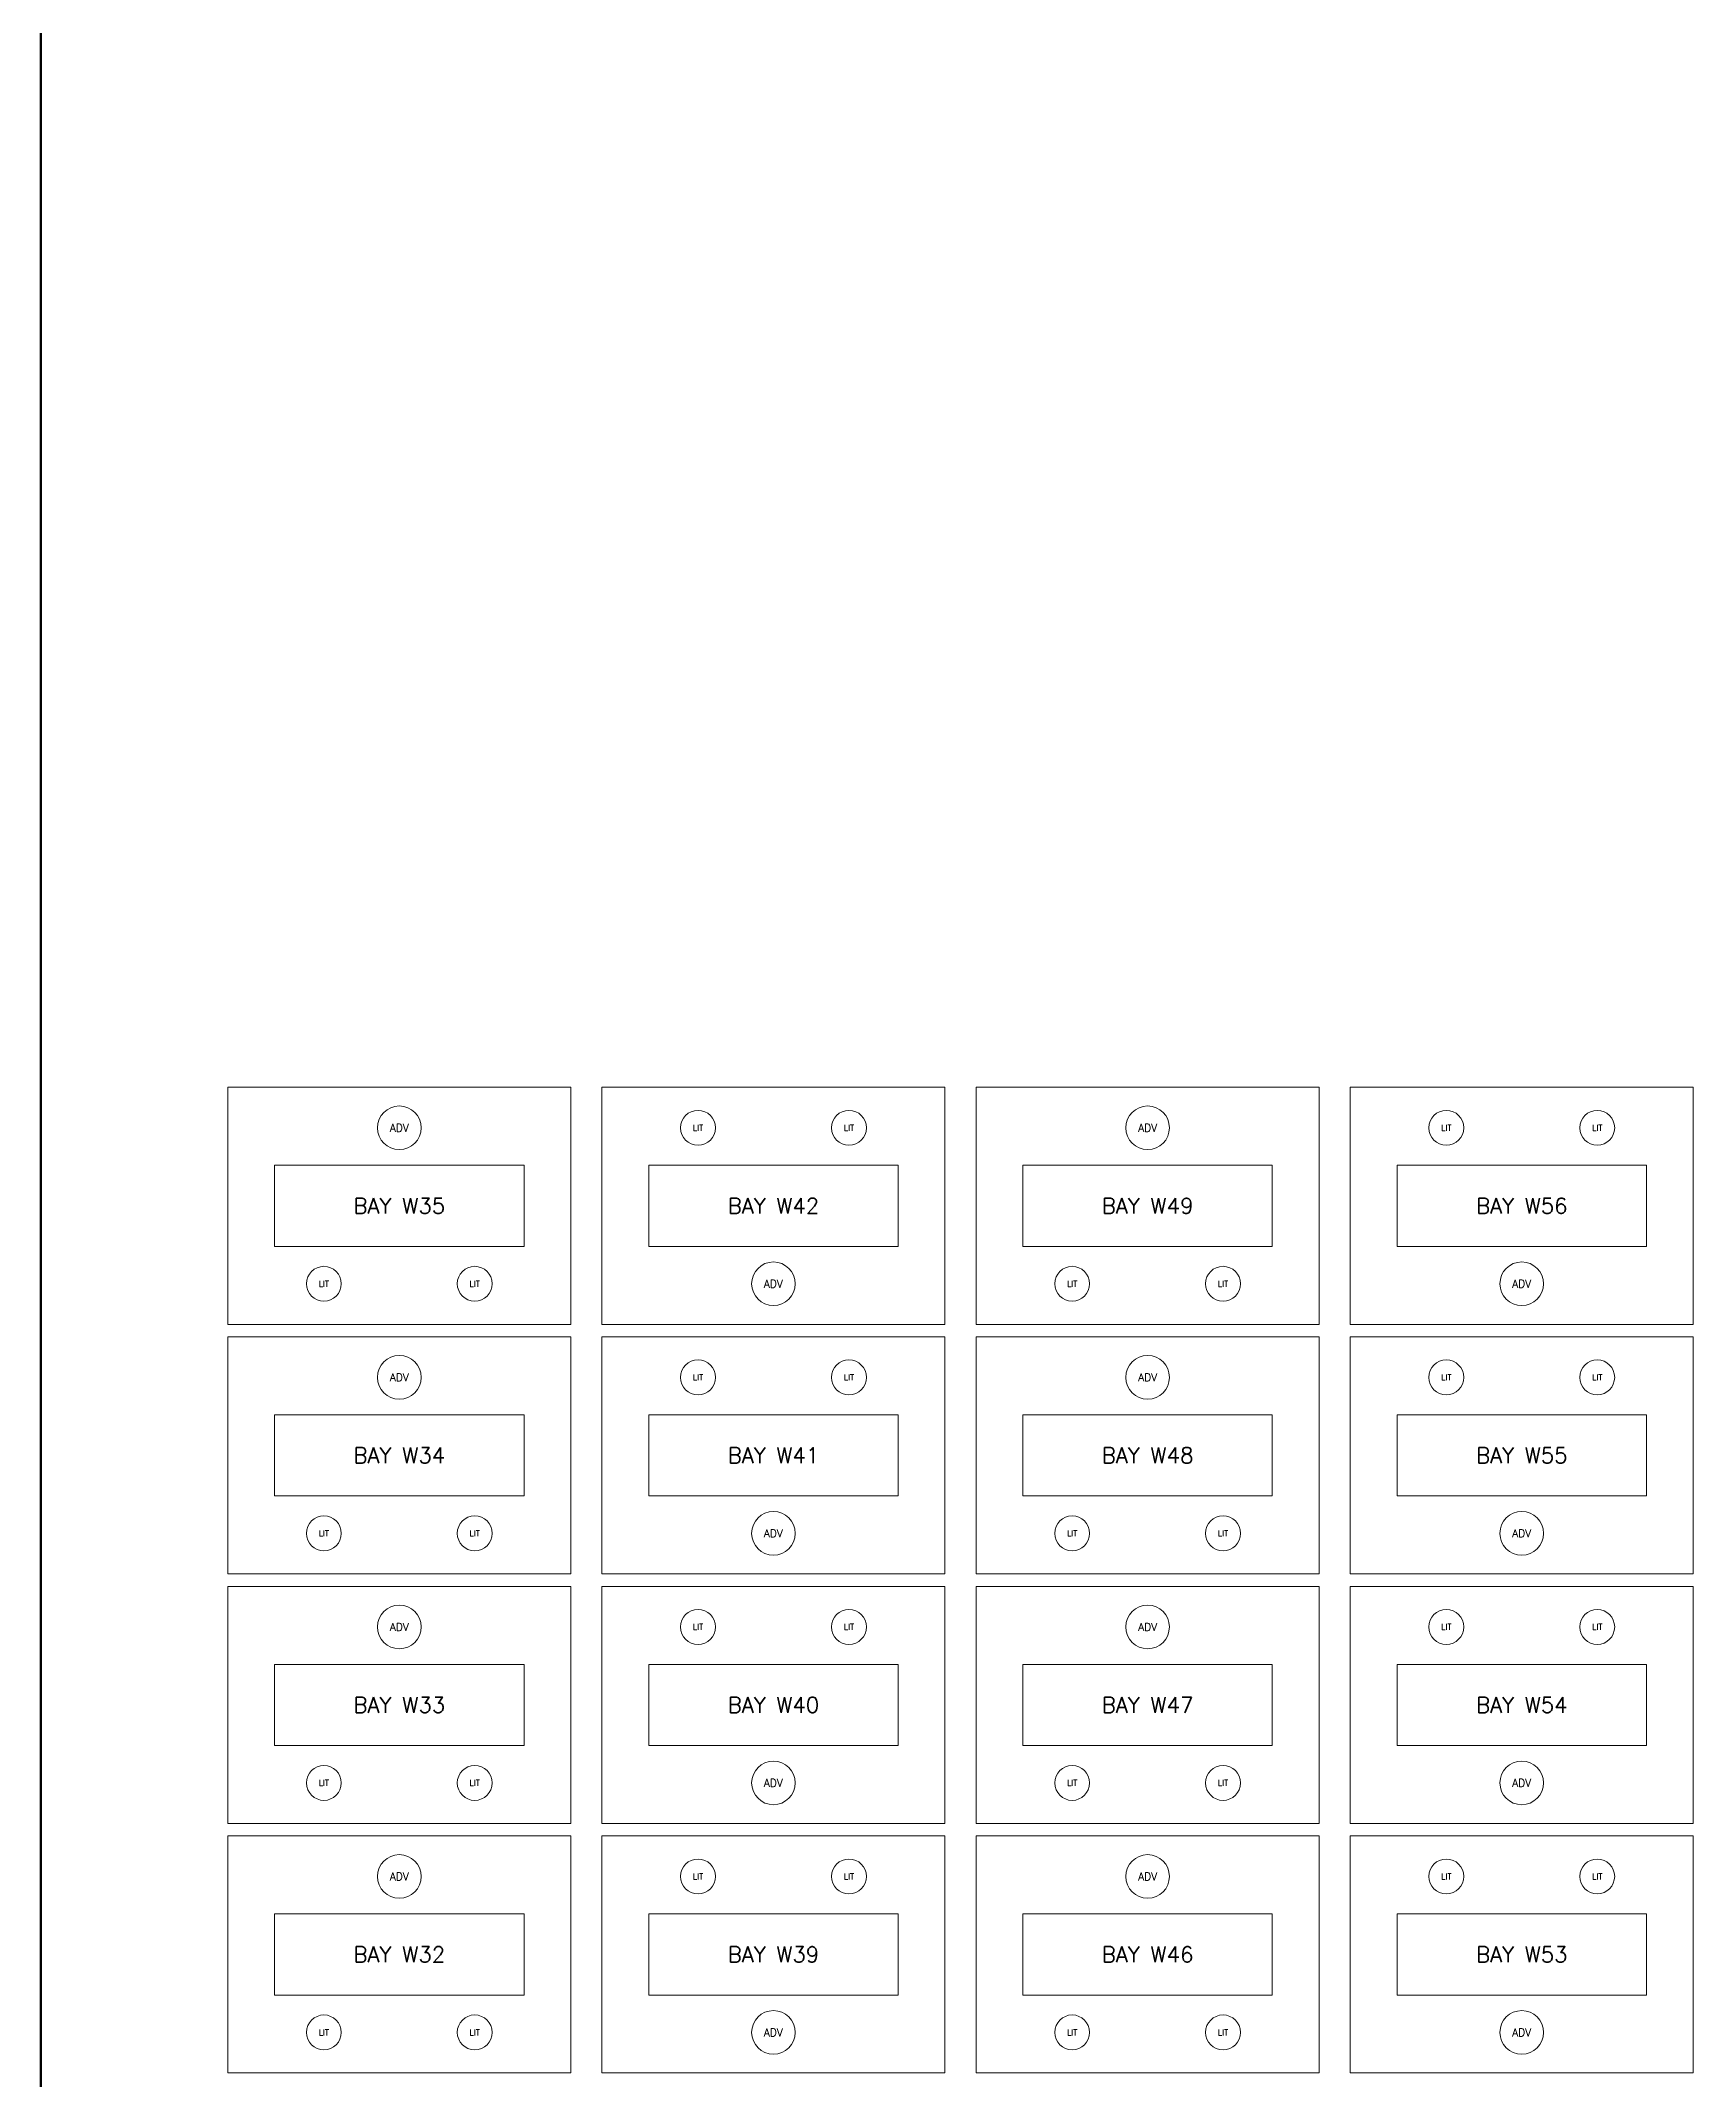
# Model space of a CAD drawing. Header units: inches. Extents: x 0 to 1800, y 0 to 1191.
# Drawn here: x 336 to 654, y 394.8 to 786.9 of the extents above; entities that cross this region are included whole.
import ezdxf
from ezdxf.enums import TextEntityAlignment as Align

# ---------------------------------------------------------------- set-up
doc = ezdxf.new("R2010")
doc.units = ezdxf.units.IN
doc.header["$MEASUREMENT"] = 0
for name, color, linetype in [('A-BAY', 3, 'Continuous'), ('A-FURN', 1, 'Continuous'), ('A-JALI', 6, 'Continuous'), ('A-WALL', 7, 'Continuous')]:
    doc.layers.add(name, color=color, linetype=linetype)
doc.styles.add('SIMPLEX', font='simplex.shx')

msp = doc.modelspace()

# ---------------------------------------------------------------- linework, layer by layer
at = {"layer": 'A-BAY', "lineweight": 15}
for p, q in [((438, 540), (438, 585.6)), ((510, 540), (510, 585.6)), ((582, 540), (582, 585.6)), ((654, 540), (654, 585.6)), ((372, 540), (438, 540)), ((438, 492), (438, 537.6)), ((444, 540), (510, 540)), ((510, 492), (510, 537.6)), ((516, 540), (582, 540)), ((582, 492), (582, 537.6)), ((588, 540), (654, 540)), ((654, 492), (654, 537.6)), ((372, 492), (438, 492)), ((444, 492), (510, 492)), ((516, 492), (582, 492)), ((588, 492), (654, 492)), ((438, 444), (438, 489.6)), ((510, 444), (510, 489.6)), ((582, 444), (582, 489.6)), ((654, 444), (654, 489.6)), ((372, 444), (438, 444)), ((444, 444), (510, 444)), ((516, 444), (582, 444)), ((588, 444), (654, 444)), ((438, 396), (438, 441.6)), ((510, 396), (510, 441.6)), ((582, 396), (582, 441.6)), ((654, 396), (654, 441.6)), ((372, 396), (438, 396)), ((444, 396), (510, 396)), ((516, 396), (582, 396)), ((588, 396), (654, 396))]:
    msp.add_line(p, q, dxfattribs=at)
at = {"layer": 'A-FURN', "lineweight": 20}
for p, q in [((429, 570.6), (381, 570.6)), ((381, 570.6), (381, 555)), ((429, 555), (429, 570.6)), ((501, 570.6), (453, 570.6)), ((453, 570.6), (453, 555)), ((501, 555), (501, 570.6)), ((573, 570.6), (525, 570.6)), ((525, 570.6), (525, 555)), ((573, 555), (573, 570.6)), ((645, 570.6), (597, 570.6)), ((597, 570.6), (597, 555)), ((645, 555), (645, 570.6)), ((381, 555), (429, 555)), ((453, 555), (501, 555)), ((525, 555), (573, 555)), ((597, 555), (645, 555)), ((429, 522.6), (381, 522.6)), ((381, 522.6), (381, 507)), ((429, 507), (429, 522.6)), ((501, 522.6), (453, 522.6)), ((453, 522.6), (453, 507)), ((501, 507), (501, 522.6)), ((573, 522.6), (525, 522.6)), ((525, 522.6), (525, 507)), ((573, 507), (573, 522.6)), ((645, 522.6), (597, 522.6)), ((597, 522.6), (597, 507)), ((645, 507), (645, 522.6)), ((381, 507), (429, 507)), ((453, 507), (501, 507)), ((525, 507), (573, 507)), ((597, 507), (645, 507)), ((429, 474.6), (381, 474.6)), ((381, 474.6), (381, 459)), ((429, 459), (429, 474.6)), ((501, 474.6), (453, 474.6)), ((453, 474.6), (453, 459)), ((501, 459), (501, 474.6)), ((573, 474.6), (525, 474.6)), ((525, 474.6), (525, 459)), ((573, 459), (573, 474.6)), ((645, 474.6), (597, 474.6)), ((597, 474.6), (597, 459)), ((645, 459), (645, 474.6)), ((381, 459), (429, 459)), ((453, 459), (501, 459)), ((525, 459), (573, 459)), ((597, 459), (645, 459)), ((429, 426.6), (381, 426.6)), ((381, 426.6), (381, 411)), ((429, 411), (429, 426.6)), ((501, 426.6), (453, 426.6)), ((453, 426.6), (453, 411)), ((501, 411), (501, 426.6)), ((573, 426.6), (525, 426.6)), ((525, 426.6), (525, 411)), ((573, 411), (573, 426.6)), ((645, 426.6), (597, 426.6)), ((597, 426.6), (597, 411)), ((645, 411), (645, 426.6)), ((381, 411), (429, 411)), ((453, 411), (501, 411)), ((525, 411), (573, 411)), ((597, 411), (645, 411))]:
    msp.add_line(p, q, dxfattribs=at)
at = {"layer": 'A-FURN', "lineweight": 18}
for centre in [(405, 577.8), (549, 577.8), (477, 547.8), (621, 547.8), (405, 529.8), (549, 529.8), (477, 499.8), (621, 499.8), (405, 481.8), (549, 481.8), (477, 451.8), (621, 451.8), (405, 433.8), (549, 433.8), (477, 403.8), (621, 403.8)]:
    msp.add_circle(centre, 4.2, dxfattribs=at)
at = {"layer": 'A-FURN', "lineweight": 15}
for centre in [(462.48, 577.8), (491.52, 577.8), (606.48, 577.8), (635.52, 577.8), (390.48, 547.8), (419.52, 547.8), (534.48, 547.8), (563.52, 547.8), (462.48, 529.8), (491.52, 529.8), (606.48, 529.8), (635.52, 529.8), (390.48, 499.8), (419.52, 499.8), (534.48, 499.8), (563.52, 499.8), (462.48, 481.8), (491.52, 481.8), (606.48, 481.8), (635.52, 481.8), (390.48, 451.8), (419.52, 451.8), (534.48, 451.8), (563.52, 451.8), (462.48, 433.8), (491.52, 433.8), (606.48, 433.8), (635.52, 433.8), (390.48, 403.8), (419.52, 403.8), (534.48, 403.8), (563.52, 403.8)]:
    msp.add_circle(centre, 3.36, dxfattribs=at)
at = {"layer": 'A-JALI', "lineweight": 20}
for p, q in [((372, 585.6), (438, 585.6)), ((372, 540), (372, 585.6)), ((444, 585.6), (510, 585.6)), ((444, 540), (444, 585.6)), ((516, 585.6), (582, 585.6)), ((516, 540), (516, 585.6)), ((588, 585.6), (654, 585.6)), ((588, 540), (588, 585.6)), ((372, 537.6), (438, 537.6)), ((372, 492), (372, 537.6)), ((444, 537.6), (510, 537.6)), ((444, 492), (444, 537.6)), ((516, 537.6), (582, 537.6)), ((516, 492), (516, 537.6)), ((588, 537.6), (654, 537.6)), ((588, 492), (588, 537.6)), ((372, 489.6), (438, 489.6)), ((372, 444), (372, 489.6)), ((444, 489.6), (510, 489.6)), ((444, 444), (444, 489.6)), ((516, 489.6), (582, 489.6)), ((516, 444), (516, 489.6)), ((588, 489.6), (654, 489.6)), ((588, 444), (588, 489.6)), ((372, 441.6), (438, 441.6)), ((372, 396), (372, 441.6)), ((444, 441.6), (510, 441.6)), ((444, 396), (444, 441.6)), ((516, 441.6), (582, 441.6)), ((516, 396), (516, 441.6)), ((588, 441.6), (654, 441.6)), ((588, 396), (588, 441.6))]:
    msp.add_line(p, q, dxfattribs=at)
at = {"layer": 'A-WALL', "lineweight": 50}
msp.add_line((336, 1020), (336, 132), dxfattribs=at)

# ---------------------------------------------------------------- texts
at = {"layer": 'A-BAY', "style": 'SIMPLEX'}
for s, p in [('BAY W35', (405, 562.8)), ('BAY W42', (477, 562.8)), ('BAY W49', (549, 562.8)), ('BAY W56', (621, 562.8)), ('BAY W34', (405, 514.8)), ('BAY W41', (477, 514.8)), ('BAY W48', (549, 514.8)), ('BAY W55', (621, 514.8)), ('BAY W33', (405, 466.8)), ('BAY W40', (477, 466.8)), ('BAY W47', (549, 466.8)), ('BAY W54', (621, 466.8)), ('BAY W32', (405, 418.8)), ('BAY W39', (477, 418.8)), ('BAY W46', (549, 418.8)), ('BAY W53', (621, 418.8))]:
    msp.add_text(s, height=3, dxfattribs=at).set_placement(p, align=Align.MIDDLE_CENTER)
at = {"layer": 'A-FURN', "style": 'SIMPLEX'}
for s, height, p in [('ADV', 1.5, (405, 577.8)), ('LIT', 1.125, (462.48, 577.8)), ('LIT', 1.125, (491.52, 577.8)), ('ADV', 1.5, (549, 577.8)), ('LIT', 1.125, (606.48, 577.8)), ('LIT', 1.125, (635.52, 577.8)), ('LIT', 1.125, (390.48, 547.8)), ('LIT', 1.125, (419.52, 547.8)), ('ADV', 1.5, (477, 547.8)), ('LIT', 1.125, (534.48, 547.8)), ('LIT', 1.125, (563.52, 547.8)), ('ADV', 1.5, (621, 547.8)), ('ADV', 1.5, (405, 529.8)), ('LIT', 1.125, (462.48, 529.8)), ('LIT', 1.125, (491.52, 529.8)), ('ADV', 1.5, (549, 529.8)), ('LIT', 1.125, (606.48, 529.8)), ('LIT', 1.125, (635.52, 529.8)), ('LIT', 1.125, (390.48, 499.8)), ('LIT', 1.125, (419.52, 499.8)), ('ADV', 1.5, (477, 499.8)), ('LIT', 1.125, (534.48, 499.8)), ('LIT', 1.125, (563.52, 499.8)), ('ADV', 1.5, (621, 499.8)), ('ADV', 1.5, (405, 481.8)), ('LIT', 1.125, (462.48, 481.8)), ('LIT', 1.125, (491.52, 481.8)), ('ADV', 1.5, (549, 481.8)), ('LIT', 1.125, (606.48, 481.8)), ('LIT', 1.125, (635.52, 481.8)), ('LIT', 1.125, (390.48, 451.8)), ('LIT', 1.125, (419.52, 451.8)), ('ADV', 1.5, (477, 451.8)), ('LIT', 1.125, (534.48, 451.8)), ('LIT', 1.125, (563.52, 451.8)), ('ADV', 1.5, (621, 451.8)), ('ADV', 1.5, (405, 433.8)), ('LIT', 1.125, (462.48, 433.8)), ('LIT', 1.125, (491.52, 433.8)), ('ADV', 1.5, (549, 433.8)), ('LIT', 1.125, (606.48, 433.8)), ('LIT', 1.125, (635.52, 433.8)), ('LIT', 1.125, (390.48, 403.8)), ('LIT', 1.125, (419.52, 403.8)), ('ADV', 1.5, (477, 403.8)), ('LIT', 1.125, (534.48, 403.8)), ('LIT', 1.125, (563.52, 403.8)), ('ADV', 1.5, (621, 403.8))]:
    msp.add_text(s, height=height, dxfattribs=at).set_placement(p, align=Align.MIDDLE_CENTER)

doc.saveas('drawing.dxf')
